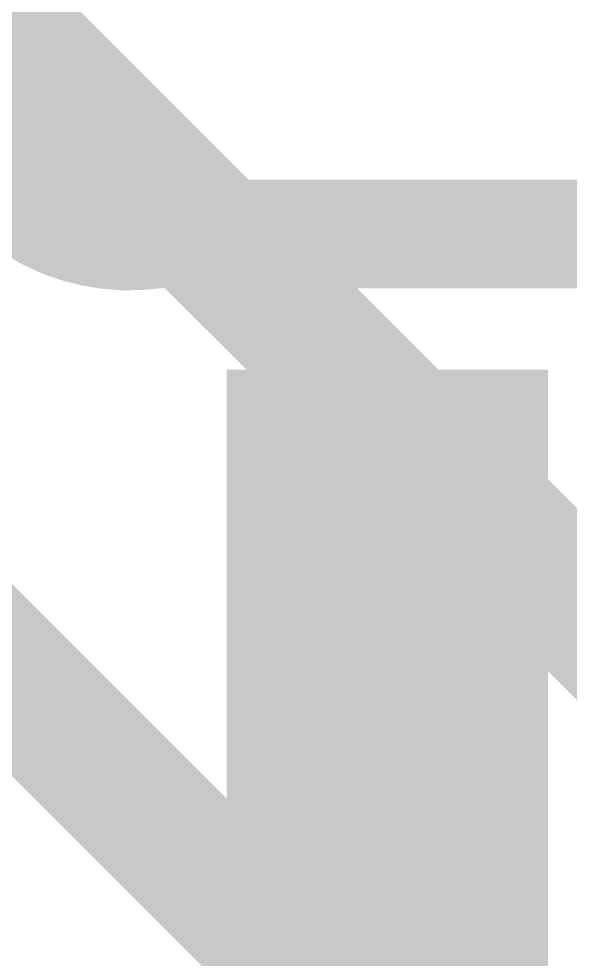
# Model space of a CAD drawing. Extents: x -8 to 102, y -79 to 54.
# Drawn here: x 36.268 to 37.299, y 8.89 to 10.648 of the extents above; entities that cross this region are included whole.
import ezdxf

# ---------------------------------------------------------------- set-up
doc = ezdxf.new("R2010")
doc.units = 0
for name, color, linetype in [('1', 12, 'CONTINUOUS'), ('16', 132, 'CONTINUOUS'), ('21', 41, 'CONTINUOUS'), ('51', 53, 'CONTINUOUS')]:
    doc.layers.add(name, color=color, linetype=linetype)

# ---------------------------------------------------------------- blocks, each defined once
blk = doc.blocks.new('RECT')
blk.add_solid([(-0.5, -0.5), (0.5, -0.5), (-0.5, 0.5), (0.5, 0.5)])

msp = doc.modelspace()

# ---------------------------------------------------------------- linework, layer by layer
at = {"layer": '1', "const_width": 0.254}
msp.add_lwpolyline([(36.957, 9.392), (36.957, 8.509)], dxfattribs=at)
at = {"layer": '1', "const_width": 0.127}
msp.add_lwpolyline([(37.0205, 9.392, 1), (36.8935, 9.392)], format="xyb", dxfattribs=at)
at = {"layer": '16', "const_width": 0.254}
for points in [[(38.1307, 10.0584), (34.798, 13.3911)], [(37.4673, 9.398), (33.909, 12.9563)], [(36.9045, 8.763), (32.9674, 12.7)]]:
    msp.add_lwpolyline(points, dxfattribs=at)
at = {"layer": '21'}
for points, const_width in [([(36.1442, 10.5267, 0.4145), (36.5252, 10.2457)], 0.2032), ([(36.5252, 10.2965, 1), (36.5252, 10.1949)], 0.1016), ([(36.5328, 10.1955, 1), (36.5176, 10.2959)], 0.1016)]:
    msp.add_lwpolyline(points, format="xyb", dxfattribs=dict(at, const_width=const_width))
at = {"layer": '21', "const_width": 0.2032}
msp.add_lwpolyline([(36.5252, 10.2457), (41.2988, 10.2457)], dxfattribs=at)

# ---------------------------------------------------------------- block references
at = {"layer": '1', "xscale": 0.6, "yscale": 1.2}
msp.add_blockref('RECT', (36.957, 9.392), dxfattribs=at)
at = {"layer": '51', "xscale": 0.508, "yscale": 1.0287}
msp.add_blockref('RECT', (36.957, 9.4044), dxfattribs=at)

doc.saveas('drawing.dxf')
